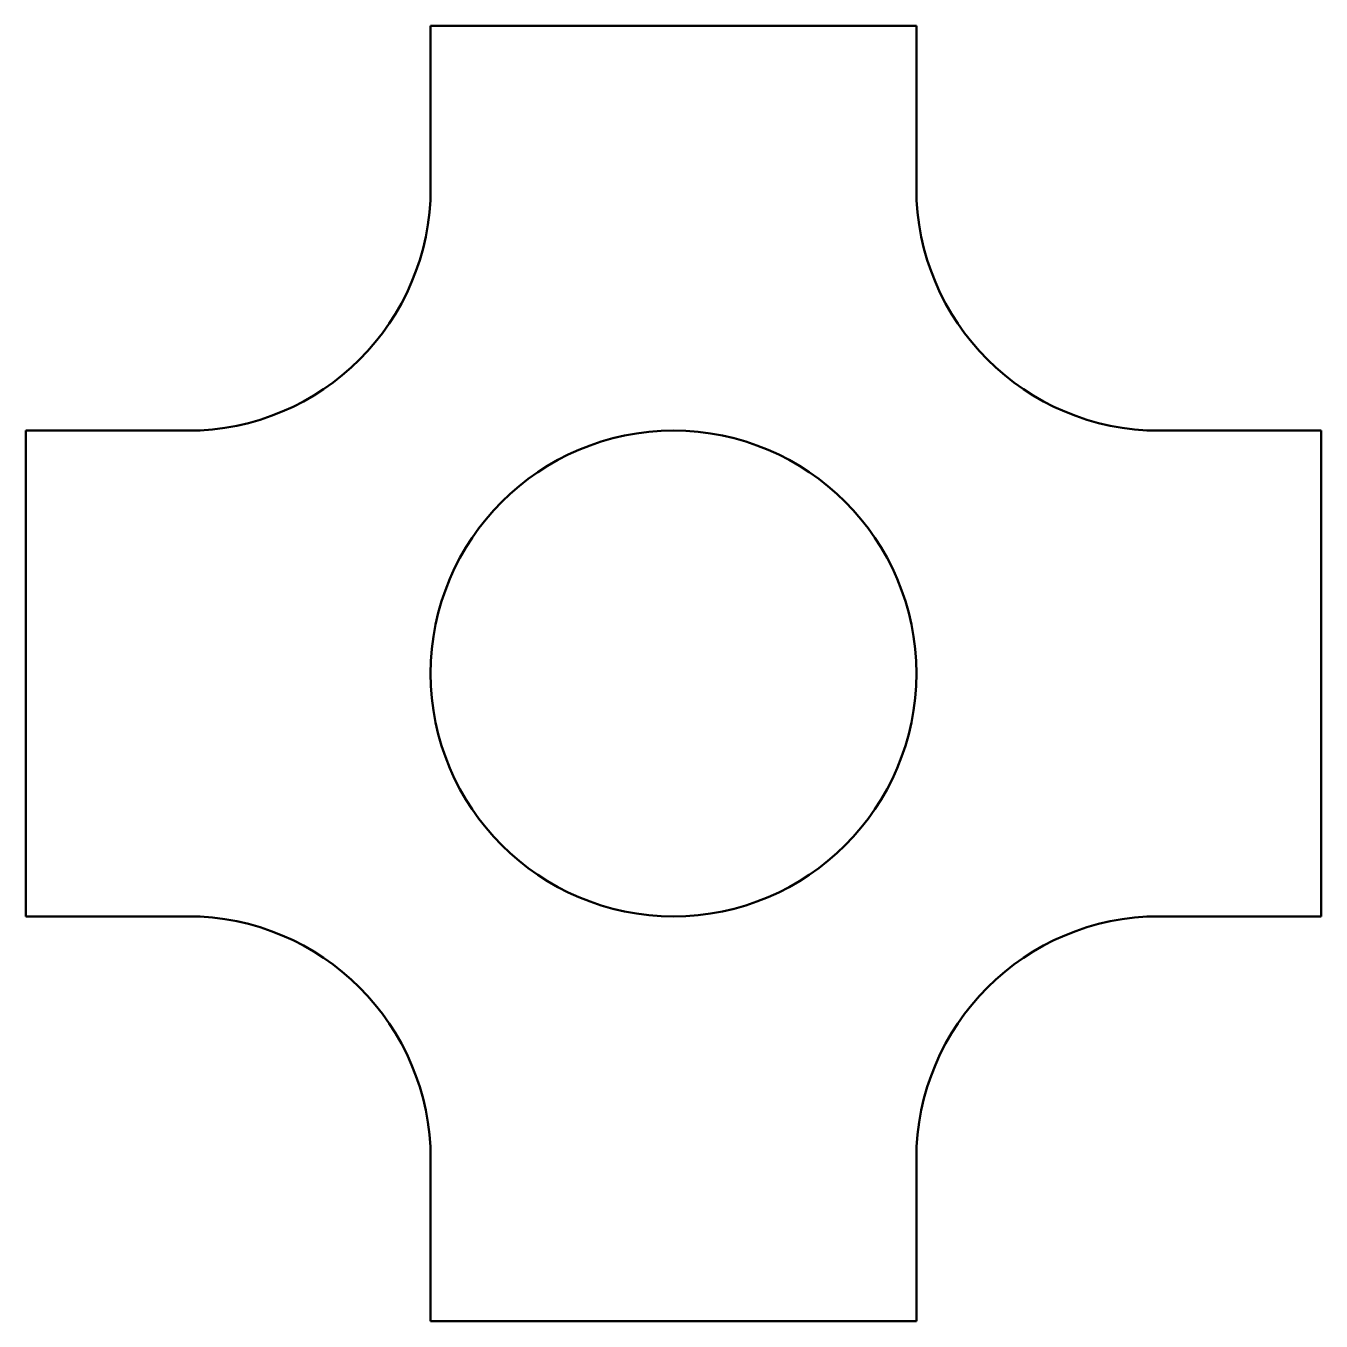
# Model space of a CAD drawing. Header units: millimetres. Extents: x 199.9 to 231.9, y 123.7 to 155.7.
import ezdxf

# ---------------------------------------------------------------- set-up
doc = ezdxf.new("R2010")
doc.units = ezdxf.units.MM
doc.layers.add('Visible (ANSI)', color=7, linetype='Continuous', lineweight=50)

msp = doc.modelspace()

# ---------------------------------------------------------------- linework, layer by layer
at = {"layer": 'Visible (ANSI)'}
for p, q in [((209.9, 155.7), (209.9, 151.7)), ((221.9, 155.7), (209.9, 155.7)), ((221.9, 151.7), (221.9, 155.7)), ((203.9, 145.7), (199.9, 145.7)), ((199.9, 145.7), (199.9, 133.7)), ((231.9, 145.7), (227.9, 145.7)), ((231.9, 133.7), (231.9, 145.7)), ((199.9, 133.7), (203.9, 133.7)), ((227.9, 133.7), (231.9, 133.7)), ((209.9, 127.7), (209.9, 123.7)), ((221.9, 123.7), (221.9, 127.7)), ((209.9, 123.7), (221.9, 123.7))]:
    msp.add_line(p, q, dxfattribs=at)
msp.add_circle((215.9, 139.7), 6, dxfattribs=at)
for centre, start, end in [((203.9, 151.7), 270, 0), ((227.9, 151.7), 180, 270), ((203.9, 127.7), 0, 90), ((227.9, 127.7), 90, 180)]:
    msp.add_arc(centre, 6, start, end, dxfattribs=at)

doc.saveas('drawing.dxf')
